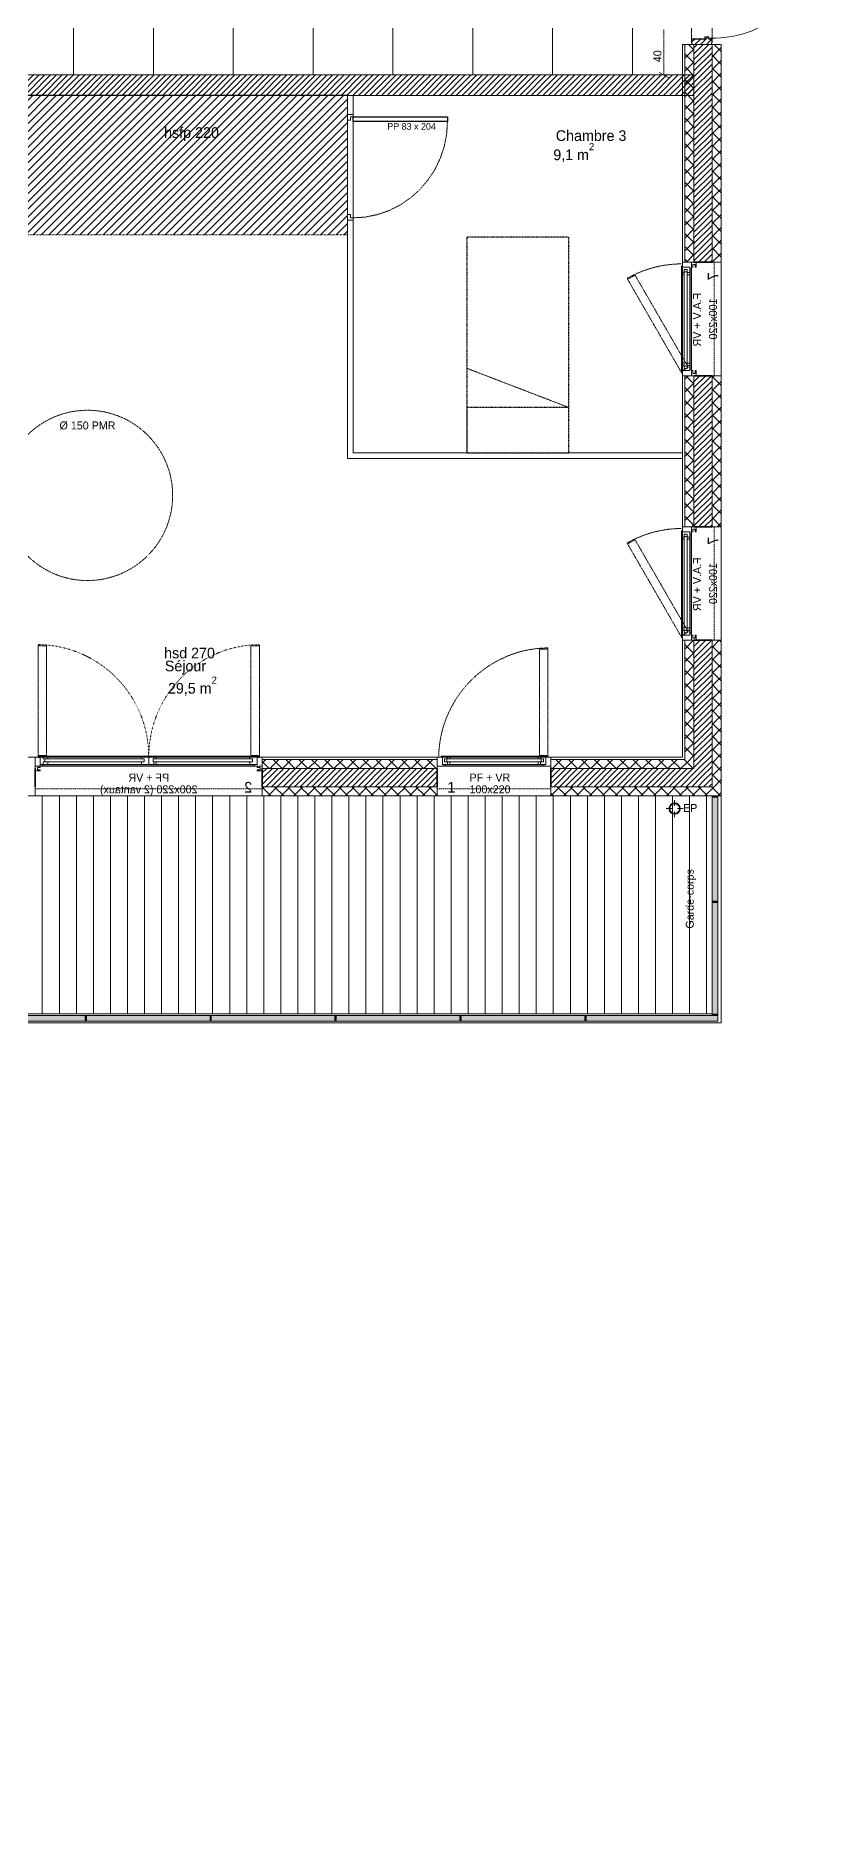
# Model space of a CAD drawing. Header units: centimetres. Extents: x 1724 to 19617, y -6503 to 8072.
# Drawn here: x 6231 to 6923, y -5336 to -3760 of the extents above; entities that cross this region are included whole.
import ezdxf

# ---------------------------------------------------------------- set-up
doc = ezdxf.new("R2010")
doc.units = ezdxf.units.CM
for name, pattern in [('INTERROMPU2', [0.75, 0.5, -0.25]), ('Style de ligne -11', [0.347222, 0.20828, -0.138942]), ('Style de ligne -12', [0.328084, 0.109361, -0.218723]), ('Style de ligne -13', [0.147638, 0.098425, -0.049213]), ('Style de ligne -14', [0.147638, 0.098425, -0.049213]), ('Style de ligne -17', [0.347222, 0.20828, -0.138942]), ('Style de ligne -18', [0.164042, 0.054681, -0.109361]), ('Style de ligne -5', [0.20828, 0.069425, -0.138855]), ('VW-01', [0.41656, 0.20828, -0.20828])]:
    doc.linetypes.add(name, pattern=pattern)
for name, color, linetype, lineweight in [('B amÈnagement intÈrieur', 7, 'Continuous', 5), ('B GÈnÈral', 7, 'Continuous', 5), ('C ANNOTATIONS-prestations-1', 7, 'Continuous', 5)]:
    doc.layers.add(name, color=color, linetype=linetype, lineweight=lineweight)
for name, color, linetype in [('B aménagement intérieur', 252, 'Continuous'), ('B Général', 252, 'Continuous'), ('C ANNOTATIONS-PMR', 252, 'Style de ligne -5'), ('C ANNOTATIONS-prestations', 252, 'Continuous'), ('C ANNOTATIONS-texte', 252, 'Continuous'), ('C ANNOTATIONS-texte surfaces', 252, 'Continuous'), ('D SURFACES-shab', 252, 'Continuous')]:
    doc.layers.add(name, color=color, linetype=linetype)
doc.styles.add('Eurostile', font='Eurosti.TTF')
doc.styles.add('Eurostile (bold)', font='Eurostib.TTF')
doc.styles.add('Eurostile (italic)', font='Eurostib.TTF')
pattern_1 = [(45, (-804.3564, -7946.63), (-5.656854, 5.656854), []), (135, (-804.3564, -7946.63), (5.656854, 5.656854), [])]
pattern_2 = [(45, (-804.3564, -7946.63), (2.4253472, -2.6458333), [])]
pattern_3 = [(135, (-804.3564, -7946.63), (-5.656854, -5.656854), []), (225, (-804.3564, -7946.63), (-5.656854, 5.656854), [])]
pattern_4 = [(45, (0, 0), (2.42535, -2.64583), [])]

# ---------------------------------------------------------------- blocks, each defined once
blk = doc.blocks.new('Groupe-2-1')
at = {"layer": 'B GÈnÈral', "linetype": 'Continuous', "lineweight": 0, "true_color": 0xdddddd}
for points in [[(7630.5, 3516.3), (7630.5, 3517.4), (7635.5, 3517.4), (7635.5, 3516.3)], [(7630.5, 3423.4), (7630.5, 3424.5), (7635.5, 3424.5), (7635.5, 3423.4)], [(7078.4, 3323.9), (7079.5, 3323.9), (7079.5, 3318.9), (7078.4, 3318.9)], [(7188.4, 3323.9), (7189.5, 3323.9), (7189.5, 3318.9), (7188.4, 3318.9)], [(7298.4, 3323.9), (7299.5, 3323.9), (7299.5, 3318.9), (7298.4, 3318.9)], [(7408.4, 3323.9), (7409.5, 3323.9), (7409.5, 3318.9), (7408.4, 3318.9)], [(7518.4, 3323.9), (7519.5, 3323.9), (7519.5, 3318.9), (7518.4, 3318.9)], [(7630.5, 3323.9), (7630.5, 3325), (7635.5, 3325), (7635.5, 3323.9)]]:
    blk.add_hatch(color=254, dxfattribs=at).paths.add_polyline_path(points)
at = {"layer": 'B GÈnÈral', "linetype": 'Continuous', "lineweight": 0, "true_color": 0xeeeeee}
for points in [[(7630.5, 3323.9), (7630.5, 3516.3), (7635.5, 3516.3), (7635.5, 3323.9)], [(6969.5, 3323.9), (7078.4, 3323.9), (7078.4, 3318.9), (6969.5, 3318.9)], [(7079.5, 3323.9), (7188.4, 3323.9), (7188.4, 3318.9), (7079.5, 3318.9)], [(7189.5, 3323.9), (7298.4, 3323.9), (7298.4, 3318.9), (7189.5, 3318.9)], [(7299.5, 3323.9), (7408.4, 3323.9), (7408.4, 3318.9), (7299.5, 3318.9)], [(7409.5, 3323.9), (7518.4, 3323.9), (7518.4, 3318.9), (7409.5, 3318.9)], [(7519.5, 3323.9), (7635.5, 3323.9), (7635.5, 3318.9), (7519.5, 3318.9)]]:
    blk.add_hatch(color=7, dxfattribs=at).paths.add_polyline_path(points)
at = {"layer": 'B Général', "color": 7, "linetype": 'INTERROMPU2', "lineweight": 13, "flags": 128}
blk.add_lwpolyline([(7630.5, 3517.4), (7638.5, 3517.4), (7638.5, 3317.4), (6207.9, 3317.4), (6207.9, 3325.4), (7630.5, 3325.4)], close=True, dxfattribs=at)
at = {"layer": 'B Général', "color": 7, "linetype": 'Continuous', "lineweight": 5, "flags": 128}
for points in [[(7630.5, 3516.3), (7630.5, 3517.4), (7635.5, 3517.4), (7635.5, 3516.3)], [(7630.5, 3323.9), (7630.5, 3516.3), (7635.5, 3516.3), (7635.5, 3323.9)], [(7630.5, 3423.4), (7630.5, 3424.5), (7635.5, 3424.5), (7635.5, 3423.4)], [(6969.5, 3323.9), (7078.4, 3323.9), (7078.4, 3318.9), (6969.5, 3318.9)], [(7078.4, 3323.9), (7079.5, 3323.9), (7079.5, 3318.9), (7078.4, 3318.9)], [(7079.5, 3323.9), (7188.4, 3323.9), (7188.4, 3318.9), (7079.5, 3318.9)], [(7188.4, 3323.9), (7189.5, 3323.9), (7189.5, 3318.9), (7188.4, 3318.9)], [(7189.5, 3323.9), (7298.4, 3323.9), (7298.4, 3318.9), (7189.5, 3318.9)], [(7298.4, 3323.9), (7299.5, 3323.9), (7299.5, 3318.9), (7298.4, 3318.9)], [(7299.5, 3323.9), (7408.4, 3323.9), (7408.4, 3318.9), (7299.5, 3318.9)], [(7408.4, 3323.9), (7409.5, 3323.9), (7409.5, 3318.9), (7408.4, 3318.9)], [(7409.5, 3323.9), (7518.4, 3323.9), (7518.4, 3318.9), (7409.5, 3318.9)], [(7518.4, 3323.9), (7519.5, 3323.9), (7519.5, 3318.9), (7518.4, 3318.9)], [(7519.5, 3323.9), (7635.5, 3323.9), (7635.5, 3318.9), (7519.5, 3318.9)], [(7630.5, 3323.9), (7630.5, 3325), (7635.5, 3325), (7635.5, 3323.9)]]:
    blk.add_lwpolyline(points, close=True, dxfattribs=at)
blk = doc.blocks.new('Groupe-35-1')
at = {"layer": 'B Général', "color": 7, "linetype": 'Continuous', "lineweight": 5}
for p, q in [((6215.7, 3325.4), (6215.7, 3517.4)), ((6230.7, 3325.4), (6230.7, 3517.4)), ((6245.7, 3325.4), (6245.7, 3517.4)), ((6260.7, 3325.4), (6260.7, 3517.4)), ((6275.7, 3325.4), (6275.7, 3517.4)), ((6290.7, 3325.4), (6290.7, 3517.4)), ((6305.7, 3325.4), (6305.7, 3517.4)), ((6320.7, 3325.4), (6320.7, 3517.4)), ((6335.7, 3325.4), (6335.7, 3517.4)), ((6350.7, 3325.4), (6350.7, 3517.4)), ((6365.7, 3325.4), (6365.7, 3517.4)), ((6380.7, 3325.4), (6380.7, 3517.4)), ((6395.7, 3325.4), (6395.7, 3517.4)), ((6410.7, 3325.4), (6410.7, 3517.4)), ((6425.7, 3325.4), (6425.7, 3517.4)), ((6440.7, 3325.4), (6440.7, 3517.4)), ((6455.7, 3325.4), (6455.7, 3517.4)), ((6470.7, 3325.4), (6470.7, 3517.4)), ((6485.7, 3325.4), (6485.7, 3517.4)), ((6500.7, 3325.4), (6500.7, 3517.4)), ((6515.7, 3325.4), (6515.7, 3517.4)), ((6530.7, 3325.4), (6530.7, 3517.4)), ((6545.7, 3325.4), (6545.7, 3517.4)), ((6560.7, 3325.4), (6560.7, 3517.4)), ((6575.7, 3325.4), (6575.7, 3517.4)), ((6590.7, 3325.4), (6590.7, 3517.4)), ((6605.7, 3325.4), (6605.7, 3517.4)), ((6620.7, 3325.4), (6620.7, 3517.4)), ((6635.7, 3325.4), (6635.7, 3517.4)), ((6650.7, 3325.4), (6650.7, 3517.4)), ((6665.7, 3325.4), (6665.7, 3517.4)), ((6680.7, 3325.4), (6680.7, 3517.4)), ((6695.7, 3325.4), (6695.7, 3517.4)), ((6710.7, 3325.4), (6710.7, 3517.4)), ((6725.7, 3325.4), (6725.7, 3517.4)), ((6740.7, 3325.4), (6740.7, 3517.4)), ((6755.7, 3325.4), (6755.7, 3517.4)), ((6770.7, 3325.4), (6770.7, 3517.4)), ((6785.7, 3325.4), (6785.7, 3517.4)), ((6800.7, 3325.4), (6800.7, 3517.4)), ((6815.7, 3325.4), (6815.7, 3517.4)), ((6830.7, 3325.4), (6830.7, 3517.4)), ((6845.7, 3325.4), (6845.7, 3517.4)), ((6860.7, 3325.4), (6860.7, 3517.4)), ((6875.7, 3325.4), (6875.7, 3517.4)), ((6890.7, 3325.4), (6890.7, 3517.4)), ((6905.7, 3325.4), (6905.7, 3517.4)), ((6920.7, 3325.4), (6920.7, 3517.4)), ((6935.7, 3325.4), (6935.7, 3517.4)), ((6950.7, 3325.4), (6950.7, 3517.4)), ((6965.7, 3325.4), (6965.7, 3517.4)), ((6980.7, 3325.4), (6980.7, 3517.4)), ((6995.7, 3325.4), (6995.7, 3517.4)), ((7010.7, 3325.4), (7010.7, 3517.4)), ((7025.7, 3325.4), (7025.7, 3517.4)), ((7040.7, 3325.4), (7040.7, 3517.4)), ((7055.7, 3325.4), (7055.7, 3517.4)), ((7070.7, 3325.4), (7070.7, 3517.4)), ((7085.7, 3325.4), (7085.7, 3517.4)), ((7100.7, 3325.4), (7100.7, 3517.4)), ((7115.7, 3325.4), (7115.7, 3517.4)), ((7130.7, 3325.4), (7130.7, 3517.4)), ((7145.7, 3325.4), (7145.7, 3517.4)), ((7160.7, 3325.4), (7160.7, 3517.4)), ((7175.7, 3325.4), (7175.7, 3517.4)), ((7190.7, 3325.4), (7190.7, 3517.4)), ((7205.7, 3325.4), (7205.7, 3517.4)), ((7220.7, 3325.4), (7220.7, 3517.4)), ((7235.7, 3325.4), (7235.7, 3517.4)), ((7250.7, 3325.4), (7250.7, 3517.4)), ((7265.7, 3325.4), (7265.7, 3517.4)), ((7280.7, 3325.4), (7280.7, 3517.4)), ((7295.7, 3325.4), (7295.7, 3517.4)), ((7310.7, 3325.4), (7310.7, 3517.4)), ((7325.7, 3325.4), (7325.7, 3517.4)), ((7340.7, 3325.4), (7340.7, 3517.4)), ((7355.7, 3325.4), (7355.7, 3517.4)), ((7370.7, 3325.4), (7370.7, 3517.4)), ((7385.7, 3325.4), (7385.7, 3517.4)), ((7400.7, 3325.4), (7400.7, 3517.4)), ((7415.7, 3325.4), (7415.7, 3517.4)), ((7430.7, 3325.4), (7430.7, 3517.4)), ((7445.7, 3325.4), (7445.7, 3517.4)), ((7460.7, 3325.4), (7460.7, 3517.4)), ((7475.7, 3325.4), (7475.7, 3517.4)), ((7490.7, 3325.4), (7490.7, 3517.4)), ((7505.7, 3325.4), (7505.7, 3517.4)), ((7520.7, 3325.4), (7520.7, 3517.4)), ((7535.7, 3325.4), (7535.7, 3517.4)), ((7550.7, 3325.4), (7550.7, 3517.4)), ((7565.7, 3325.4), (7565.7, 3517.4)), ((7580.7, 3325.4), (7580.7, 3517.4)), ((7595.7, 3325.4), (7595.7, 3517.4)), ((7610.7, 3325.4), (7610.7, 3517.4)), ((7625.7, 3325.4), (7625.7, 3517.4))]:
    blk.add_line(p, q, dxfattribs=at)
at = {"layer": 'B Général', "color": 7, "linetype": 'Continuous', "lineweight": 13, "flags": 128}
blk.add_lwpolyline([(6207.9, 3517.4), (7630.5, 3517.4), (7630.5, 3325.4), (6207.9, 3325.4)], close=True, dxfattribs=at)
blk = doc.blocks.new('Rond 150_PMR')
at = {"layer": 'B Général', "color": 154, "linetype": 'VW-01', "lineweight": 5, "true_color": 0x0053a6}
blk.add_circle((0, 0), 75, dxfattribs=at)
at = {"layer": 'B Général', "color": 154, "true_color": 0x0053a6, "insert": (-61.5, 0), "char_height": 7.05, "attachment_point": 5, "rotation": 90, "line_spacing_factor": 0.895453, "style": 'Eurostile (italic)'}
blk.add_mtext('Ø 150 PMR', dxfattribs=at)
blk = doc.blocks.new('PP 80')
at = {"layer": 'B Général', "flags": 128}
blk.add_lwpolyline([(-43, 2.5), (-43, 85.5), (-39, 85.5), (-39, 2.5)], close=True, dxfattribs=at)
at = {"layer": 'B Général', "linetype": 'Style de ligne -18', "lineweight": 5, "flags": 128}
blk.add_lwpolyline([(46, 2.5), (45.3, 13.3), (43.1, 24), (39.5, 34.3), (34.6, 44), (28.4, 53), (21.1, 61.2), (12.7, 68.3), (3.5, 74.4), (-6.5, 79.2), (-17, 82.7), (-27.9, 84.8), (-39, 85.5)], dxfattribs=at)
at = {"layer": 'B Général', "color": 7, "linetype": 'Continuous', "lineweight": 5, "flags": 128}
for points in [[(-45, 2.5), (-43, 2.5), (-43, 0), (-40, 0), (-40, -2.5), (-45, -2.5)], [(48, 2.5), (46, 2.5), (46, 0), (43, 0), (43, -2.5), (48, -2.5), (48, -2.5), (48, -2.5), (48, 1.8), (48, 1.8)]]:
    blk.add_lwpolyline(points, close=True, dxfattribs=at)
at = {"layer": 'C ANNOTATIONS-prestations', "insert": (-37.5, 32.5), "char_height": 5.874, "attachment_point": 1, "rotation": 90, "line_spacing_factor": 0.895453, "style": 'Eurostile'}
blk.add_mtext('PP 83 x 204', dxfattribs=at)
blk = doc.blocks.new('Lit 90.190')
at = {"layer": 'B Général', "color": 7, "linetype": 'VW-01', "lineweight": 5}
blk.add_line((45, 55), (-45, 20.4), dxfattribs=at)
at = {"layer": 'B Général', "linetype": 'VW-01', "flags": 128}
for points in [[(-45, 95), (45, 95), (45, -95), (-45, -95)], [(-45, 95), (45, 95), (45, 55), (-45, 55)]]:
    blk.add_lwpolyline(points, close=True, dxfattribs=at)
blk = doc.blocks.new('T4 A22_A23 (2D)')
at = {"layer": 'B amÈnagement intÈrieur', "linetype": 'Continuous', "lineweight": 5, "true_color": 0xaaaaaa}
h = blk.add_hatch(dxfattribs=at)
h.set_pattern_fill('F_P__SOFFITE', color=253, style=0, pattern_type=2)
h.set_pattern_definition([(45, (0, 0.2205), (-3.52778, 3.30729), [])])
h.paths.add_polyline_path([(22.5, 285.9), (396.5, 285.9), (396.5, 162.9), (22.5, 162.9)])
at = {"layer": 'B aménagement intérieur', "color": 7, "linetype": 'Style de ligne -5', "lineweight": 5, "flags": 128}
blk.add_lwpolyline([(22.5, 285.9), (396.5, 285.9), (396.5, 162.9), (22.5, 162.9)], close=True, dxfattribs=at)
at = {"layer": 'B Général', "color": 7, "linetype": 'Continuous', "lineweight": 13}
for p, q in [((396.5, 285.8), (396.5, 268.9)), ((401.5, 285.8), (401.5, 268.9)), ((396.5, 175.9), (396.5, -34.2)), ((401.5, 175.9), (401.5, -29.2)), ((401.5, -29.2), (691.5, -29.2)), ((396.5, -34.2), (691.5, -34.2))]:
    blk.add_line(p, q, dxfattribs=at)
at = {"layer": 'B Général', "color": 7, "linetype": 'Continuous', "lineweight": 5}
for p, q in [((396.5, 285.8), (396.5, 268.9)), ((401.5, 285.8), (401.5, 268.9)), ((396.5, 268.9), (401.5, 268.9)), ((396.5, 175.9), (396.5, -34.2)), ((396.5, 175.9), (401.5, 175.9)), ((401.5, 175.9), (401.5, -29.2)), ((401.5, -29.2), (691.5, -29.2)), ((396.5, -34.2), (691.5, -34.2))]:
    blk.add_line(p, q, dxfattribs=at)
at = {"layer": 'D SURFACES-shab', "lineweight": 18, "flags": 128}
for points in [[(22.5, -297.2), (691.5, -297.1), (691.5, -34.1), (396.5, -34), (396.5, 286), (22.5, 285.9), (22.5, 162.9), (87.5, 162.8), (87.5, 157.8), (22.5, 157.8)], [(401.5, 285.8), (691.5, 285.8), (691.5, -29.2), (401.5, -29.2)]]:
    blk.add_lwpolyline(points, close=True, dxfattribs=at)
at = {"layer": 'B Général', "color": 7, "rotation": 270}
blk.add_blockref('PP 80', (399, 223.9), dxfattribs=at)
at = {"layer": 'B Général', "color": 7, "xscale": -1, "rotation": 180}
blk.add_blockref('Lit 90.190', (546.5, 65.8), dxfattribs=at)
at = {"layer": 'C ANNOTATIONS-PMR', "color": 7, "rotation": 270}
blk.add_blockref('Rond 150_PMR', (167.5, -66.6), dxfattribs=at)
at = {"layer": 'C ANNOTATIONS-prestations', "char_height": 9.4, "attachment_point": 7, "line_spacing_factor": 0.895453, "style": 'Eurostile'}
for s, insert, width in [('hsfp 220', (235, 245.5), 140.266), ('hsd 270', (235, -210.3), 66.532)]:
    blk.add_mtext(s, dxfattribs=dict(at, insert=insert, width=width))
at = {"layer": 'C ANNOTATIONS-texte', "char_height": 9.4, "attachment_point": 8, "line_spacing_factor": 0.895453, "style": 'Eurostile'}
for s, insert in [('Chambre 3', (611, 245.5)), ('Séjour', (253.8, -224.4))]:
    blk.add_mtext(s, dxfattribs=dict(at, insert=insert))
at = {"layer": 'C ANNOTATIONS-texte surfaces', "char_height": 9.398, "line_spacing_factor": 0.895453, "style": 'Eurostile'}
for s, insert, attachment_point in [('9,1 m{\\H0.6667x;\\S2^ ;}', (577.7, 243.8), 1), ('29,5 m{\\H0.6667x;\\S2^ ;}', (259.9, -226.2), 2)]:
    blk.add_mtext(s, dxfattribs=dict(at, insert=insert, attachment_point=attachment_point))
blk = doc.blocks.new('PF 100.220 + VR')
at = {"layer": 'B Général', "color": 7, "linetype": 'Continuous', "lineweight": 13}
for p, q in [((-50, 7), (-50, 17)), ((50, 7), (50, 17))]:
    blk.add_line(p, q, dxfattribs=at)
at = {"layer": 'B Général', "color": 7, "linetype": 'Continuous', "lineweight": 35}
for p, q in [((-50, 7), (-50, -9)), ((50, 7), (50, -9))]:
    blk.add_line(p, q, dxfattribs=at)
at = {"layer": 'B Général'}
blk.add_line((45, 9), (-45, 9), dxfattribs=at)
at = {"layer": 'B Général', "color": 7, "linetype": 'Style de ligne -14', "lineweight": 5, "flags": 128}
blk.add_lwpolyline([(47.5, 113.3), (46.5, 113.3), (46.5, 112.3), (40, 112.3), (40, 18.5), (46.5, 18.5), (46.5, 17.5), (47.5, 17.5)], close=True, dxfattribs=at)
at = {"layer": 'B Général', "lineweight": 5, "flags": 128}
for points in [[(-43, 10.5), (-43, 9), (-50, 9), (-50, 17), (-45.5, 17), (-45.5, 10.5)], [(-41, 18), (41, 18), (41, 15.5), (-41, 15.5)], [(43, 10.5), (43, 9), (50, 9), (50, 17), (45.5, 17), (45.5, 10.5)], [(-43.5, 15.5), (43.5, 15.5), (43.5, 13), (-43.5, 13)], [(-41, 13), (41, 13), (41, 10.5), (-41, 10.5)]]:
    blk.add_lwpolyline(points, close=True, dxfattribs=at)
at = {"layer": 'B Général', "color": 7, "linetype": 'Continuous', "lineweight": 5, "flags": 128}
for points in [[(-39, 15.5), (-41.5, 15.5), (-41.5, 13), (-39, 13), (-39, 10.5), (-45.5, 10.5), (-45.5, 17), (-46.5, 17), (-46.5, 18), (-39, 18)], [(39, 15.5), (41.5, 15.5), (41.5, 13), (39, 13), (39, 10.5), (45.5, 10.5), (45.5, 17), (46.5, 17), (46.5, 18), (39, 18)]]:
    blk.add_lwpolyline(points, close=True, dxfattribs=at)
at = {"layer": 'B Général', "color": 7, "linetype": 'Style de ligne -17', "lineweight": 5, "flags": 128}
blk.add_lwpolyline([(-50, 9), (50, 9), (50, -11), (-50, -11)], close=True, dxfattribs=at)
at = {"layer": 'B Général', "lineweight": 13, "flags": 128}
blk.add_lwpolyline([(-50, -9), (-50, -17), (50, -17), (50, -9)], dxfattribs=at)
at = {"layer": 'B Général'}
blk.add_circle((47, 17.5), 0.5, dxfattribs=at)
at = {"layer": 'B Général', "color": 7, "linetype": 'Style de ligne -18', "lineweight": 5}
blk.add_arc((48.8, 15.8), 97.5, 90.8973, 179.2823, dxfattribs=at)
at = {"layer": 'B Général', "insert": (-21.6, 2.6), "char_height": 7.05, "attachment_point": 1, "rotation": 360, "line_spacing_factor": 0.895453, "style": 'Eurostile'}
blk.add_mtext('PF + VR', dxfattribs=at)
at = {"layer": 'C ANNOTATIONS-prestations', "attachment_point": 1, "rotation": 360, "line_spacing_factor": 0.895453}
for s, insert, char_height, style in [('1', (-41.1, -4.8), 9.4, 'Eurostile (bold)'), ('100x220', (-21.6, -7.8), 7.05, 'Eurostile')]:
    blk.add_mtext(s, dxfattribs=dict(at, insert=insert, char_height=char_height, style=style))
blk = doc.blocks.new('PF 200.220 + VR')
at = {"layer": 'B Général', "color": 7, "linetype": 'Continuous', "lineweight": 13}
for p, q in [((-100, 7), (-100, 17)), ((100, 7), (100, 17))]:
    blk.add_line(p, q, dxfattribs=at)
at = {"layer": 'B Général', "color": 7, "linetype": 'Continuous', "lineweight": 35}
for p, q in [((-100, 7), (-100, -9)), ((100, 7), (100, -9))]:
    blk.add_line(p, q, dxfattribs=at)
at = {"layer": 'B Général'}
blk.add_line((-93, 9), (97, 9), dxfattribs=at)
at = {"layer": 'B Général', "color": 7, "linetype": 'Style de ligne -13', "lineweight": 5, "flags": 128}
for points in [[(-97.5, 116.1), (-96.5, 116.1), (-96.5, 115.1), (-90, 115.1), (-90, 18.5), (-96.5, 18.5), (-96.5, 17.5), (-97.5, 17.5)], [(97.5, 116.1), (96.5, 116.1), (96.5, 115.1), (90, 115.1), (90, 18.5), (96.5, 18.5), (96.5, 17.5), (97.5, 17.5)]]:
    blk.add_lwpolyline(points, close=True, dxfattribs=at)
at = {"layer": 'B Général', "lineweight": 5, "flags": 128}
for points in [[(-93, 10.5), (-93, 9), (-100, 9), (-100, 17), (-95.5, 17), (-95.5, 10.5)], [(-4.5, 18), (-89, 18), (-89, 15.5), (-4.5, 15.5)], [(6.5, 18), (93, 18), (93, 15.5), (6.5, 15.5)], [(93, 10.5), (93, 9), (100, 9), (100, 17), (95.5, 17), (95.5, 10.5)], [(-100, 9), (-100, 5), (-95.5, 5), (-95.5, 6), (-98, 6), (-98, 8), (-95.5, 8), (-95.5, 9)], [(-4.5, 13), (-89, 13), (-89, 10.5), (-4.5, 10.5)], [(6.5, 13), (93, 13), (93, 10.5), (6.5, 10.5)], [(100, 9), (100, 5), (95.5, 5), (95.5, 6), (98, 6), (98, 8), (95.5, 8), (95.5, 9)]]:
    blk.add_lwpolyline(points, close=True, dxfattribs=at)
at = {"layer": 'B Général', "color": 7, "linetype": 'Continuous', "lineweight": 5, "flags": 128}
for points in [[(-89, 15.5), (-91.5, 15.5), (-91.5, 13), (-89, 13), (-89, 10.5), (-95.5, 10.5), (-95.5, 17), (-96.5, 17), (-96.5, 18), (-89, 18)], [(-6.5, 15.5), (-4, 15.5), (-4, 13), (-6.5, 13), (-6.5, 10.5), (0, 10.5), (0, 17), (1, 17), (1, 18), (-6.5, 18)], [(6.5, 15.5), (4, 15.5), (4, 13), (6.5, 13), (6.5, 10.5), (0, 10.5), (0, 17), (1, 17), (1, 18), (6.5, 18)], [(89, 15.5), (91.5, 15.5), (91.5, 13), (89, 13), (89, 10.5), (95.5, 10.5), (95.5, 17), (96.5, 17), (96.5, 18), (89, 18)]]:
    blk.add_lwpolyline(points, close=True, dxfattribs=at)
at = {"layer": 'B Général', "color": 7, "linetype": 'Style de ligne -11', "lineweight": 5, "flags": 128}
blk.add_lwpolyline([(-100, 9), (100, 9), (100, -11), (-100, -11)], close=True, dxfattribs=at)
at = {"layer": 'B Général', "lineweight": 13, "flags": 128}
blk.add_lwpolyline([(100, -9), (100, -17), (-100, -17), (-100, -9)], dxfattribs=at)
at = {"layer": 'B Général'}
for centre in [(-97, 17.5), (97, 17.5)]:
    blk.add_circle(centre, 0.5, dxfattribs=at)
at = {"layer": 'B Général', "color": 7, "linetype": 'Style de ligne -12', "lineweight": 5}
for centre, start, end in [((-98.5, 17.8), 359.5523, 89.0018), ((98.5, 17.8), 90.9982, 180.4485)]:
    blk.add_arc(centre, 98.4, start, end, dxfattribs=at)
at = {"layer": 'B Général', "insert": (0, 2.6), "char_height": 7.05, "attachment_point": 2, "rotation": 360, "line_spacing_factor": 0.895453, "style": 'Eurostile'}
blk.add_mtext('PF + VR', dxfattribs=at)
at = {"layer": 'C ANNOTATIONS-prestations', "rotation": 360, "line_spacing_factor": 0.895453}
for s, insert, char_height, attachment_point, style in [('2', (-91.1, -4.8), 9.4, 1, 'Eurostile (bold)'), ('200x220 (2 vantaux) ', (0, -7.8), 7.049, 2, 'Eurostile')]:
    blk.add_mtext(s, dxfattribs=dict(at, insert=insert, char_height=char_height, attachment_point=attachment_point, style=style))
blk = doc.blocks.new('EP')
at = {"layer": 'B GÈnÈral', "linetype": 'Continuous', "lineweight": 0}
h = blk.add_hatch(color=7, dxfattribs=at)
edge = h.paths.add_edge_path()
edge.add_arc((0, 0), 5, 0, 180, ccw=False)
edge.add_arc((0, 0), 5, 180, 360, ccw=False)
edge = h.paths.add_edge_path()
edge.add_arc((0, 0), 4.33, 0, 180, ccw=False)
edge.add_arc((0, 0), 4.33, 180, 360, ccw=False)
at = {"layer": 'B Général', "color": 7, "linetype": 'Continuous', "lineweight": 5}
for p, q in [((-7.5, 0), (-2.5, 0)), ((0, 7.5), (0, 2.5)), ((7.5, 0), (2.5, 0)), ((0, -7.5), (0, -2.5))]:
    blk.add_line(p, q, dxfattribs=at)
at = {"layer": 'B Général', "color": 7, "linetype": 'Continuous', "lineweight": 5, "flags": 128}
for points in [[(-5, 0, -1), (5, 0, -1)], [(-4.3, 0, -1), (4.3, 0, -1)]]:
    blk.add_lwpolyline(points, format="xyb", close=True, dxfattribs=at)
at = {"layer": 'C ANNOTATIONS-prestations', "insert": (7.5, 4), "char_height": 7.05, "attachment_point": 1, "line_spacing_factor": 0.895453, "style": 'Eurostile'}
blk.add_mtext('EP', dxfattribs=at)
blk = doc.blocks.new('F 100x220 (all. vitrée fixe) + VR')
at = {"layer": 'B Général', "color": 7, "linetype": 'Continuous', "lineweight": 35}
for p, q in [((-50, 7), (-50, -9)), ((50, 7), (50, -9))]:
    blk.add_line(p, q, dxfattribs=at)
at = {"layer": 'B Général'}
blk.add_line((45, 9), (-45, 9), dxfattribs=at)
at = {"layer": 'B Général', "color": 7, "linetype": 'Style de ligne -14', "lineweight": 5, "flags": 128}
blk.add_lwpolyline([(-35.7, 65.8), (-36.2, 65), (-35.3, 64.5), (-38.6, 58.8), (42.6, 11.9), (45.9, 17.6), (46.8, 17.1), (47.2, 17.9)], close=True, dxfattribs=at)
at = {"layer": 'B Général', "lineweight": 5, "flags": 128}
for points in [[(-43, 10.5), (-43, 9), (-50, 9), (-50, 17), (-45.5, 17), (-45.5, 10.5)], [(-41, 18), (41, 18), (41, 15.5), (-41, 15.5)], [(43, 10.5), (43, 9), (50, 9), (50, 17), (45.5, 17), (45.5, 10.5)], [(-50, 9), (-50, 5), (-45.5, 5), (-45.5, 6), (-48, 6), (-48, 8), (-45.5, 8), (-45.5, 9)], [(-43.5, 15.5), (43.5, 15.5), (43.5, 13), (-43.5, 13)], [(-41, 13), (41, 13), (41, 10.5), (-41, 10.5)], [(50, 9), (50, 5), (45.5, 5), (45.5, 6), (48, 6), (48, 8), (45.5, 8), (45.5, 9)]]:
    blk.add_lwpolyline(points, close=True, dxfattribs=at)
at = {"layer": 'B Général', "color": 7, "linetype": 'Continuous', "lineweight": 5, "flags": 128}
for points in [[(-39, 15.5), (-41.5, 15.5), (-41.5, 13), (-39, 13), (-39, 10.5), (-45.5, 10.5), (-45.5, 17), (-46.5, 17), (-46.5, 18), (-39, 18)], [(39, 15.5), (41.5, 15.5), (41.5, 13), (39, 13), (39, 10.5), (45.5, 10.5), (45.5, 17), (46.5, 17), (46.5, 18), (39, 18)]]:
    blk.add_lwpolyline(points, close=True, dxfattribs=at)
at = {"layer": 'B Général', "color": 7, "linetype": 'Style de ligne -17', "lineweight": 5, "flags": 128}
blk.add_lwpolyline([(-50, 9), (50, 9), (50, -11), (-50, -11)], close=True, dxfattribs=at)
at = {"layer": 'B Général', "lineweight": 13, "flags": 128}
blk.add_lwpolyline([(-50, -9), (-50, -17), (50, -17), (50, -9)], dxfattribs=at)
at = {"layer": 'B Général'}
blk.add_circle((47, 17.5), 0.5, dxfattribs=at)
at = {"layer": 'B Général', "color": 7, "linetype": 'Style de ligne -18', "lineweight": 5}
blk.add_arc((49, 17.5), 97.5, 150.2938, 179.7062, dxfattribs=at)
at = {"layer": 'B Général', "color": 7, "insert": (-23.1, 7.7), "char_height": 7.05, "attachment_point": 1, "line_spacing_factor": 0.895453, "style": 'Eurostile'}
blk.add_mtext('F.A.V + VR', dxfattribs=at)
at = {"layer": 'C ANNOTATIONS-prestations', "insert": (-41.1, -5.2), "char_height": 9.4, "attachment_point": 1, "rotation": 360, "line_spacing_factor": 0.895453, "style": 'Eurostile (bold)'}
blk.add_mtext('7', dxfattribs=at)
at = {"layer": 'C ANNOTATIONS-prestations', "insert": (0, -6.3), "char_height": 7.05, "width": 100, "attachment_point": 2, "rotation": 360, "line_spacing_factor": 0.895453, "style": 'Eurostile'}
blk.add_mtext('100x220', dxfattribs=at)
blk = doc.blocks.new('PV 93.204')
at = {"layer": 'B GÈnÈral', "linetype": 'Continuous', "lineweight": 5}
h = blk.add_hatch(dxfattribs=at)
h.set_pattern_fill('50_BETON', style=0, pattern_type=2)
h.set_pattern_definition(pattern_4)
edge = h.paths.add_edge_path()
edge.add_line((-51.6, -9), (-50.9, -8.4))
edge.add_line((-50.9, -8.4), (-50.9, -8.4))
edge.add_arc((-50.8, -8.5), 0.2, 48.9909, 131.0091, ccw=False)
edge.add_line((-50.7, -8.4), (-50.7, -8.4))
edge.add_line((-50.7, -8.4), (-50.1, -8.9))
edge.add_line((-50.1, -8.9), (-50.1, -8.9))
edge.add_arc((-50.1, -8.8), 0.05, 228.9909, 270)
edge.add_line((-50.1, -8.9), (-50.1, -8.9))
edge.add_line((-50.1, -8.9), (-46.7, -8.9))
edge.add_line((-46.7, -8.9), (-46.7, -8.9))
edge.add_arc((-46.7, -8.8), 0.0435, 270, 360)
edge.add_line((-46.7, -8.8), (-46.7, 2.7))
edge.add_arc((-46.5, 2.7), 0.174, 90, 180, ccw=False)
edge.add_line((-46.5, 2.9), (-46.5, 2.9))
edge.add_line((-46.5, 2.9), (-44.9, 2.9))
edge.add_line((-44.9, 2.9), (-44.9, 2.9))
edge.add_arc((-44.9, 2.9), 0.0435, 270, 360)
edge.add_line((-44.9, 2.9), (-44.9, 6))
edge.add_arc((-44.9, 6), 0.0435, 0, 90)
edge.add_line((-44.9, 6), (-44.9, 6))
edge.add_line((-44.9, 6), (-46.5, 6))
edge.add_line((-46.5, 6), (-46.5, 6))
edge.add_arc((-46.5, 6.2), 0.174, 180, 270, ccw=False)
edge.add_line((-46.7, 6.2), (-46.7, 8.8))
edge.add_arc((-46.7, 8.8), 0.0435, 0, 90)
edge.add_line((-46.7, 8.9), (-46.7, 8.9))
edge.add_line((-46.7, 8.9), (-50.1, 8.9))
edge.add_line((-50.1, 8.9), (-50.1, 8.9))
edge.add_arc((-50.1, 8.8), 0.05, 90, 131.0091)
edge.add_line((-50.1, 8.9), (-50.1, 8.9))
edge.add_line((-50.1, 8.9), (-50.7, 8.4))
edge.add_line((-50.7, 8.4), (-50.7, 8.4))
edge.add_arc((-50.8, 8.5), 0.2, 233.0967, 311.0091, ccw=False)
edge.add_line((-50.9, 8.4), (-50.9, 8.4))
edge.add_line((-50.9, 8.4), (-51.4, 8.8))
edge.add_line((-51.4, 8.8), (-51.4, 8.8))
edge.add_line((-51.4, 8.8), (-51.6, 9))
edge.add_line((-51.6, 9), (-51.6, -9))
h = blk.add_hatch(dxfattribs=at)
h.set_pattern_fill('50_BETON', style=0, pattern_type=2)
h.set_pattern_definition(pattern_4)
edge = h.paths.add_edge_path()
edge.add_line((51.6, -9), (50.9, -8.4))
edge.add_line((50.9, -8.4), (50.9, -8.4))
edge.add_arc((50.8, -8.5), 0.2, 48.9909, 131.0091)
edge.add_line((50.7, -8.4), (50.7, -8.4))
edge.add_line((50.7, -8.4), (50.1, -8.9))
edge.add_line((50.1, -8.9), (50.1, -8.9))
edge.add_arc((50.1, -8.8), 0.05, 270, 311.0091, ccw=False)
edge.add_line((50.1, -8.9), (50.1, -8.9))
edge.add_line((50.1, -8.9), (46.7, -8.9))
edge.add_line((46.7, -8.9), (46.7, -8.9))
edge.add_arc((46.7, -8.8), 0.0435, 180, 270, ccw=False)
edge.add_line((46.7, -8.8), (46.7, 2.7))
edge.add_arc((46.5, 2.7), 0.174, 0, 90)
edge.add_line((46.5, 2.9), (46.5, 2.9))
edge.add_line((46.5, 2.9), (44.9, 2.9))
edge.add_line((44.9, 2.9), (44.9, 2.9))
edge.add_arc((44.9, 2.9), 0.0435, 180, 270, ccw=False)
edge.add_line((44.9, 2.9), (44.9, 6))
edge.add_arc((44.9, 6), 0.0435, 90, 180, ccw=False)
edge.add_line((44.9, 6), (44.9, 6))
edge.add_line((44.9, 6), (46.5, 6))
edge.add_line((46.5, 6), (46.5, 6))
edge.add_arc((46.5, 6.2), 0.174, 270, 360)
edge.add_line((46.7, 6.2), (46.7, 8.8))
edge.add_arc((46.7, 8.8), 0.0435, 90, 180, ccw=False)
edge.add_line((46.7, 8.9), (46.7, 8.9))
edge.add_line((46.7, 8.9), (50.1, 8.9))
edge.add_line((50.1, 8.9), (50.1, 8.9))
edge.add_arc((50.1, 8.8), 0.05, 48.9909, 90, ccw=False)
edge.add_line((50.1, 8.9), (50.1, 8.9))
edge.add_line((50.1, 8.9), (50.7, 8.4))
edge.add_line((50.7, 8.4), (50.7, 8.4))
edge.add_arc((50.8, 8.5), 0.2, 228.9909, 306.9033)
edge.add_line((50.9, 8.4), (50.9, 8.4))
edge.add_line((50.9, 8.4), (51.4, 8.8))
edge.add_line((51.4, 8.8), (51.4, 8.8))
edge.add_line((51.4, 8.8), (51.6, 9))
edge.add_line((51.6, 9), (51.6, -9))
at = {"layer": 'B Général', "color": 7, "linetype": 'Continuous', "lineweight": 5}
for p, q in [((47.5, 12), (47.6, 104)), ((48.5, 104), (50, 104))]:
    blk.add_line(p, q, dxfattribs=at)
at = {"layer": 'B Général', "linetype": 'Style de ligne -13', "lineweight": 5}
for p, q in [((46.7, 9), (-46.7, 9)), ((46.7, -9), (-46.7, -9))]:
    blk.add_line(p, q, dxfattribs=at)
at = {"layer": 'B Général', "color": 7, "linetype": 'Continuous', "lineweight": 5, "flags": 128}
blk.add_lwpolyline([(45, 12), (48.5, 12), (48.5, 10), (50, 10), (50, 106), (48.5, 106), (48.5, 104), (45, 104)], close=True, dxfattribs=at)
at = {"layer": 'B Général', "linetype": 'Continuous', "lineweight": 5, "flags": 128}
for points in [[(-46.5, 8.8), (-46.5, 6.2, 0.414214), (-46.5, 6.1), (-46.5, 6.1), (-44.9, 6.1), (-44.9, 6.1, -0.414214), (-44.7, 6), (-44.7, 2.9, -0.414214), (-44.9, 2.7), (-44.9, 2.7), (-46.5, 2.7), (-46.5, 2.7, 0.414214), (-46.5, 2.7), (-46.5, -8.8, -0.414214), (-46.7, -9), (-46.7, -9), (-50.1, -9), (-50.1, -9, -0.18087), (-50.2, -9), (-50.2, -8.9), (-50.8, -8.5), (-50.8, -8.5, 0.373975), (-50.8, -8.5), (-50.8, -8.5), (-51.5, -9), (-51.6, -9), (-50.9, -8.4), (-50.9, -8.4, -0.373975), (-50.7, -8.4), (-50.7, -8.4), (-50.1, -8.9), (-50.1, -8.9, 0.18087), (-50.1, -8.9), (-50.1, -8.9), (-46.7, -8.9), (-46.7, -8.9, 0.414214), (-46.7, -8.8), (-46.7, 2.7, -0.414214), (-46.5, 2.9), (-46.5, 2.9), (-44.9, 2.9), (-44.9, 2.9, 0.414214), (-44.9, 2.9), (-44.9, 6, 0.414214), (-44.9, 6), (-44.9, 6), (-46.5, 6), (-46.5, 6, -0.414214), (-46.7, 6.2), (-46.7, 8.8, 0.414214), (-46.7, 8.9), (-46.7, 8.9), (-50.1, 8.9), (-50.1, 8.9, 0.18087), (-50.1, 8.9), (-50.1, 8.9), (-50.7, 8.4), (-50.7, 8.4, -0.353689), (-50.9, 8.4), (-50.9, 8.4), (-51.4, 8.8), (-51.4, 8.8), (-51.6, 9), (-51.5, 9), (-50.9, 8.5, 0.385556), (-50.8, 8.5), (-50.8, 8.5), (-50.2, 8.9), (-50.2, 9, -0.18087), (-50.1, 9), (-50.1, 9), (-46.7, 9), (-46.7, 9, -0.414214)], [(46.5, 8.8), (46.5, 6.2, -0.414214), (46.5, 6.1), (46.5, 6.1), (44.9, 6.1), (44.9, 6.1, 0.414214), (44.7, 6), (44.7, 2.9, 0.414214), (44.9, 2.7), (44.9, 2.7), (46.5, 2.7), (46.5, 2.7, -0.414214), (46.5, 2.7), (46.5, -8.8, 0.414214), (46.7, -9), (46.7, -9), (50.1, -9), (50.1, -9, 0.18087), (50.2, -9), (50.2, -8.9), (50.8, -8.5), (50.8, -8.5, -0.373975), (50.8, -8.5), (50.8, -8.5), (51.5, -9), (51.6, -9), (50.9, -8.4), (50.9, -8.4, 0.373975), (50.7, -8.4), (50.7, -8.4), (50.1, -8.9), (50.1, -8.9, -0.18087), (50.1, -8.9), (50.1, -8.9), (46.7, -8.9), (46.7, -8.9, -0.414214), (46.7, -8.8), (46.7, 2.7, 0.414214), (46.5, 2.9), (46.5, 2.9), (44.9, 2.9), (44.9, 2.9, -0.414214), (44.9, 2.9), (44.9, 6, -0.414214), (44.9, 6), (44.9, 6), (46.5, 6), (46.5, 6, 0.414214), (46.7, 6.2), (46.7, 8.8, -0.414214), (46.7, 8.9), (46.7, 8.9), (50.1, 8.9), (50.1, 8.9, -0.18087), (50.1, 8.9), (50.1, 8.9), (50.7, 8.4), (50.7, 8.4, 0.353689), (50.9, 8.4), (50.9, 8.4), (51.4, 8.8), (51.4, 8.8), (51.6, 9), (51.5, 9), (50.9, 8.5, -0.385556), (50.8, 8.5), (50.8, 8.5), (50.2, 8.9), (50.2, 9, 0.18087), (50.1, 9), (50.1, 9), (46.7, 9), (46.7, 9, 0.414214)]]:
    blk.add_lwpolyline(points, format="xyb", close=True, dxfattribs=at)
at = {"layer": 'B Général', "color": 250, "linetype": 'Continuous', "lineweight": 5, "true_color": 0x444444, "flags": 128}
blk.add_lwpolyline([(0, -20.5), (-14, -41.9), (14, -41.9)], close=True, dxfattribs=at)
at = {"layer": 'B Général', "linetype": 'Continuous', "lineweight": 5}
blk.add_circle((48.5, 9.5), 0.5, dxfattribs=at)
at = {"layer": 'B Général', "color": 7, "linetype": 'Continuous', "lineweight": 5}
blk.add_arc((48.5, 9.5), 94.5, 90, 181.2323, dxfattribs=at)
at = {"layer": 'C ANNOTATIONS-prestations', "insert": (25.2, 12.2), "char_height": 7.05, "attachment_point": 1, "rotation": 90, "line_spacing_factor": 0.895453, "style": 'Eurostile'}
blk.add_mtext('PV 93*204\\PCF 1/2h', dxfattribs=at)

msp = doc.modelspace()

# ---------------------------------------------------------------- hatches: boundary and pattern name
at = {"layer": 'B GÈnÈral', "linetype": 'Continuous', "lineweight": 5, "true_color": 0x808080}
h = msp.add_hatch(dxfattribs=at)
h.set_pattern_fill('02_ISOLANT', color=8, angle=90, style=0, pattern_type=2)
h.set_pattern_definition(pattern_3)
h.paths.add_polyline_path([(6802.128, -3959.169), (6810.128, -3959.169), (6810.128, -3767.441), (6802.128, -3767.441)])
at = {"layer": 'B GÈnÈral', "linetype": 'Continuous', "lineweight": 5}
h = msp.add_hatch(dxfattribs=at)
h.set_pattern_fill('50_BETON', style=0, pattern_type=2)
h.set_pattern_definition(pattern_2)
h.paths.add_polyline_path([(6810.128, -3959.169), (6826.128, -3959.169), (6826.128, -3767.441), (6810.128, -3767.441)])
at = {"layer": 'B GÈnÈral', "linetype": 'Continuous', "lineweight": 5, "true_color": 0x808080}
h = msp.add_hatch(dxfattribs=at)
h.set_pattern_fill('02_ISOLANT', color=8, angle=90, style=0, pattern_type=2)
h.set_pattern_definition(pattern_3)
h.paths.add_polyline_path([(6826.128, -3959.169), (6834.128, -3959.169), (6834.128, -3767.441), (6826.128, -3767.441)])
at = {"layer": 'B GÈnÈral', "linetype": 'Continuous', "lineweight": 5}
h = msp.add_hatch(dxfattribs=at)
h.set_pattern_fill('50_BETON', style=0, pattern_type=2)
h.set_pattern_definition(pattern_2)
h.paths.add_polyline_path([(5888.497, -3794.241), (5888.497, -3812.241), (6810.128, -3812.241), (6810.128, -3794.241)])
at = {"layer": 'B GÈnÈral', "linetype": 'Continuous', "lineweight": 5, "true_color": 0x808080}
h = msp.add_hatch(dxfattribs=at)
h.set_pattern_fill('02_ISOLANT', color=8, angle=90, style=0, pattern_type=2)
h.set_pattern_definition(pattern_3)
h.paths.add_polyline_path([(6802.128, -4192.256), (6810.128, -4192.256), (6810.128, -4059.169), (6802.128, -4059.169)])
at = {"layer": 'B GÈnÈral', "linetype": 'Continuous', "lineweight": 5}
h = msp.add_hatch(dxfattribs=at)
h.set_pattern_fill('50_BETON', style=0, pattern_type=2)
h.set_pattern_definition(pattern_2)
h.paths.add_polyline_path([(6810.128, -4192.256), (6826.128, -4192.256), (6826.128, -4059.169), (6810.128, -4059.169)])
at = {"layer": 'B GÈnÈral', "linetype": 'Continuous', "lineweight": 5, "true_color": 0x808080}
h = msp.add_hatch(dxfattribs=at)
h.set_pattern_fill('02_ISOLANT', color=8, angle=90, style=0, pattern_type=2)
h.set_pattern_definition(pattern_3)
h.paths.add_polyline_path([(6826.128, -4192.256), (6834.128, -4192.256), (6834.128, -4059.169), (6826.128, -4059.169)])
h = msp.add_hatch(dxfattribs=at)
h.set_pattern_fill('02_ISOLANT', color=8, angle=90, style=0, pattern_type=2)
h.set_pattern_definition(pattern_3)
h.paths.add_polyline_path([(6802.128, -4397.241), (6810.128, -4405.241), (6810.128, -4292.256), (6802.128, -4292.256)])
at = {"layer": 'B GÈnÈral', "linetype": 'Continuous', "lineweight": 5}
h = msp.add_hatch(dxfattribs=at)
h.set_pattern_fill('50_BETON', style=0, pattern_type=2)
h.set_pattern_definition(pattern_2)
h.paths.add_polyline_path([(6810.128, -4405.241), (6826.128, -4421.241), (6826.128, -4292.256), (6810.128, -4292.256)])
at = {"layer": 'B GÈnÈral', "linetype": 'Continuous', "lineweight": 5, "true_color": 0x808080}
h = msp.add_hatch(dxfattribs=at)
h.set_pattern_fill('02_ISOLANT', color=8, angle=90, style=0, pattern_type=2)
h.set_pattern_definition(pattern_3)
h.paths.add_polyline_path([(6826.128, -4421.241), (6834.128, -4429.241), (6834.128, -4292.256), (6826.128, -4292.256)])
h = msp.add_hatch(dxfattribs=at)
h.set_pattern_fill('02_ISOLANT', color=8, style=0, pattern_type=2)
h.set_pattern_definition(pattern_1)
h.paths.add_polyline_path([(6430.09, -4397.241), (6430.09, -4405.241), (6584.128, -4405.241), (6584.128, -4397.241)])
h = msp.add_hatch(dxfattribs=at)
h.set_pattern_fill('02_ISOLANT', color=8, style=0, pattern_type=2)
h.set_pattern_definition(pattern_1)
h.paths.add_polyline_path([(6684.128, -4397.241), (6684.128, -4405.241), (6810.128, -4405.241), (6802.128, -4397.241)])
at = {"layer": 'B GÈnÈral', "linetype": 'Continuous', "lineweight": 5}
h = msp.add_hatch(dxfattribs=at)
h.set_pattern_fill('50_BETON', style=0, pattern_type=2)
h.set_pattern_definition(pattern_2)
h.paths.add_polyline_path([(6430.09, -4405.241), (6430.09, -4421.241), (6584.128, -4421.241), (6584.128, -4405.241)])
h = msp.add_hatch(dxfattribs=at)
h.set_pattern_fill('50_BETON', style=0, pattern_type=2)
h.set_pattern_definition(pattern_2)
h.paths.add_polyline_path([(6684.128, -4405.241), (6684.128, -4421.241), (6826.128, -4421.241), (6810.128, -4405.241)])
at = {"layer": 'B GÈnÈral', "linetype": 'Continuous', "lineweight": 5, "true_color": 0x808080}
h = msp.add_hatch(dxfattribs=at)
h.set_pattern_fill('02_ISOLANT', color=8, style=0, pattern_type=2)
h.set_pattern_definition(pattern_1)
h.paths.add_polyline_path([(6430.09, -4421.241), (6430.09, -4429.241), (6584.128, -4429.241), (6584.128, -4421.241)])
h = msp.add_hatch(dxfattribs=at)
h.set_pattern_fill('02_ISOLANT', color=8, style=0, pattern_type=2)
h.set_pattern_definition(pattern_1)
h.paths.add_polyline_path([(6684.128, -4421.241), (6684.128, -4429.241), (6834.128, -4429.241), (6826.128, -4421.241)])
at = {"layer": 'C ANNOTATIONS-prestations-1', "linetype": 'Continuous', "lineweight": 9, "true_color": 0x989898}
h = msp.add_hatch(dxfattribs=at)
h.set_pattern_fill('DALETTES TERRASSE 50X50', color=252, scale=1.406016, style=0, pattern_type=2)
h.set_pattern_definition([(0, (3873.644, -3794.24), (4e-15, -70.3008), []), (270, (3873.644, -3794.24), (70.3008, 0), [])])
h.paths.add_polyline_path([(4370.662, -5334.341), (4370.674, -4429.241), (4380.696, -4429.241), (4380.685, -3794.241), (6808.128, -3794.241), (6808.128, -3664.241), (4345.685, -3664.241), (4345.685, -3258.741), (4215.608, -3258.652), (4215.608, -3616.241), (4030.608, -3616.241), (4030.608, -3728.742), (4071.482, -3786.765), (4107.284, -3846.631), (4138.015, -3908.34), (4163.675, -3971.891), (4184.264, -4037.284), (4199.783, -4104.52), (4210.23, -4173.598), (4215.606, -4244.518), (4215.606, -4518.291), (4181.754, -4608.814), (4140.144, -4703.241), (3538.717, -4703.241), (3538.717, -4751.147), (3468.086, -4751.147), (3468.086, -4703.241), (3026.594, -4703.241), (3026.593, -5336.113), (3872.608, -5334.997), (3872.608, -5283.227), (3938.608, -5283.227), (3938.608, -5334.91)])

# ---------------------------------------------------------------- linework, layer by layer
at = {"layer": 'B Général', "color": 7, "linetype": 'Continuous', "lineweight": 5}
for p, q in [((6800.128, -3959.169), (6800.128, -3767.441)), ((6802.128, -3959.169), (6802.128, -3767.441)), ((6802.128, -3959.169), (6802.128, -3767.441)), ((6810.128, -3959.169), (6810.128, -3767.441)), ((6826.128, -3959.169), (6826.128, -3767.441)), ((6834.128, -3959.169), (6834.128, -3767.441)), ((5888.497, -3794.241), (6810.128, -3794.241)), ((5888.497, -3812.241), (6810.128, -3812.241)), ((6800.128, -4192.256), (6800.128, -4059.169)), ((6802.128, -4192.256), (6802.128, -4059.169)), ((6802.128, -4192.256), (6802.128, -4059.169)), ((6810.128, -4192.256), (6810.128, -4059.169)), ((6826.128, -4192.256), (6826.128, -4059.169)), ((6834.128, -4192.256), (6834.128, -4059.169)), ((6800.128, -4395.241), (6800.128, -4292.256)), ((6802.128, -4397.241), (6802.128, -4292.256)), ((6802.128, -4397.241), (6802.128, -4292.256)), ((6810.128, -4405.241), (6810.128, -4292.256)), ((6826.128, -4421.241), (6826.128, -4292.256)), ((6834.128, -4429.241), (6834.128, -4292.256)), ((6430.09, -4395.241), (6584.128, -4395.241)), ((6430.09, -4397.241), (6584.128, -4397.241)), ((6430.09, -4397.241), (6584.128, -4397.241)), ((6684.128, -4395.241), (6800.128, -4395.241)), ((6684.128, -4397.241), (6802.128, -4397.241)), ((6684.128, -4397.241), (6802.128, -4397.241)), ((6430.09, -4405.241), (6584.128, -4405.241)), ((6684.128, -4405.241), (6810.128, -4405.241)), ((6430.09, -4421.241), (6584.128, -4421.241)), ((6430.09, -4429.241), (6584.128, -4429.241)), ((6684.128, -4421.241), (6826.128, -4421.241)), ((6684.128, -4429.241), (6834.128, -4429.241))]:
    msp.add_line(p, q, dxfattribs=at)
at = {"layer": 'B Général', "color": 7, "linetype": 'Continuous', "lineweight": 13}
for p, q in [((6834.128, -3767.441), (6800.128, -3767.441)), ((6800.128, -3959.169), (6800.128, -3767.441)), ((6834.128, -3959.169), (6834.128, -3767.441)), ((6834.128, -3959.169), (6800.128, -3959.169)), ((6834.128, -4059.169), (6800.128, -4059.169)), ((6800.128, -4192.256), (6800.128, -4059.169)), ((6834.128, -4192.256), (6834.128, -4059.169)), ((6834.128, -4192.256), (6800.128, -4192.256)), ((6834.128, -4292.256), (6800.128, -4292.256)), ((6800.128, -4395.241), (6800.128, -4292.256)), ((6834.128, -4429.241), (6834.128, -4292.256)), ((6430.09, -4395.241), (6584.128, -4395.241)), ((6430.09, -4429.241), (6430.09, -4395.241)), ((6584.128, -4429.241), (6584.128, -4395.241)), ((6684.128, -4395.241), (6800.128, -4395.241)), ((6684.128, -4429.241), (6684.128, -4395.241)), ((6430.09, -4429.241), (6584.128, -4429.241)), ((6684.128, -4429.241), (6834.128, -4429.241))]:
    msp.add_line(p, q, dxfattribs=at)
at = {"layer": 'B Général', "color": 7, "linetype": 'Continuous', "lineweight": 18}
for p, q in [((6810.128, -3959.169), (6810.128, -3767.441)), ((6826.128, -3959.169), (6826.128, -3767.441)), ((5888.497, -3794.241), (6810.128, -3794.241)), ((5888.497, -3812.241), (6810.128, -3812.241)), ((6810.128, -4192.256), (6810.128, -4059.169)), ((6826.128, -4192.256), (6826.128, -4059.169)), ((6810.128, -4405.241), (6810.128, -4292.256)), ((6826.128, -4421.241), (6826.128, -4292.256)), ((6430.09, -4405.241), (6584.128, -4405.241)), ((6684.128, -4405.241), (6810.128, -4405.241)), ((6430.09, -4421.241), (6584.128, -4421.241)), ((6684.128, -4421.241), (6826.128, -4421.241))]:
    msp.add_line(p, q, dxfattribs=at)
at = {"layer": 'C ANNOTATIONS-prestations', "color": 1, "linetype": 'VW-01', "lineweight": 5, "true_color": 0xff0000}
msp.add_line((6783.644, -3794.241), (6783.644, -3754.241), dxfattribs=at)
at = {"layer": 'C ANNOTATIONS-prestations', "color": 1, "linetype": 'Continuous', "lineweight": 5, "true_color": 0xff1711}
msp.add_line((6787.974, -3796.741), (6779.625, -3791.921), dxfattribs=at)
at = {"layer": 'D SURFACES-shab', "color": 30, "linetype": 'Continuous', "lineweight": 5, "true_color": 0xff6633, "flags": 128}
msp.add_lwpolyline([(5403.532, -4429.241), (5403.532, -4621.241), (6826.128, -4621.241), (6826.128, -4429.241)], close=True, dxfattribs=at)

# ---------------------------------------------------------------- block references
at = {"layer": 'B aménagement intérieur', "color": 7}
msp.add_blockref('T4 A22_A23 (2D)', (6108.631, -4098.011), dxfattribs=at)
at = {"layer": 'B Général', "color": 7, "xscale": -1}
for name, p, rotation in [('PV 93.204', (6817.128, -3715.841), 270), ('F 100x220 (all. vitrée fixe) + VR', (6817.128, -4009.169), 90), ('F 100x220 (all. vitrée fixe) + VR', (6817.128, -4242.256), 90)]:
    msp.add_blockref(name, p, dxfattribs=dict(at, rotation=rotation))
msp.add_blockref('PF 200.220 + VR', (6330.09, -4412.241), dxfattribs=at)
at = {"layer": 'B Général', "color": 7}
for name, p in [('PF 100.220 + VR', (6634.128, -4412.241)), ('Groupe-2-1', (-804.356, -7946.63)), ('Groupe-35-1', (-804.356, -7946.63)), ('EP', (6793.144, -4440.475))]:
    msp.add_blockref(name, p, dxfattribs=at)

# ---------------------------------------------------------------- texts
at = {"layer": 'B Général', "color": 7, "insert": (6802.962, -4546.212), "char_height": 7.04867, "attachment_point": 1, "rotation": 90, "line_spacing_factor": 0.895453, "style": 'Eurostile'}
msp.add_mtext('Garde-corps', dxfattribs=at)
at = {"layer": 'C ANNOTATIONS-prestations', "color": 1, "true_color": 0xff1711, "insert": (6774.478, -3777.75), "char_height": 7.0487, "attachment_point": 2, "rotation": 90, "line_spacing_factor": 0.895453, "style": 'Eurostile'}
msp.add_mtext('40', dxfattribs=at)

doc.saveas('drawing.dxf')
